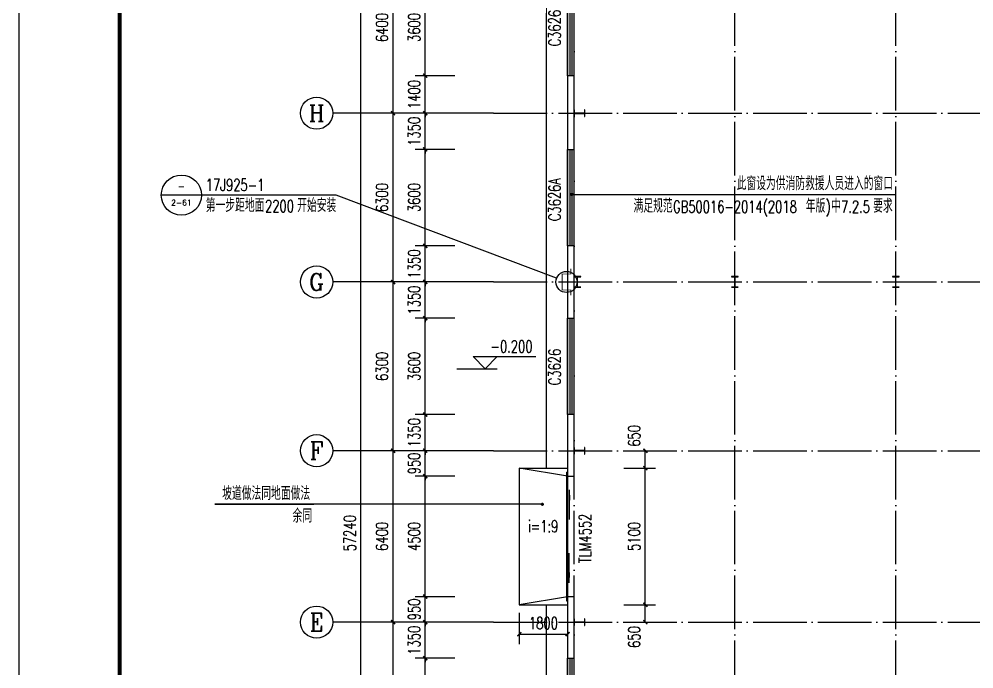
# Model space of a CAD drawing. Extents: x 1900113 to 2270874, y 17288394 to 17931430.
# Drawn here: x 2113224 to 2148841, y 17782929 to 17807191 of the extents above; entities that cross this region are included whole.
import ezdxf
from ezdxf.enums import TextEntityAlignment as Align

# ---------------------------------------------------------------- set-up
doc = ezdxf.new("R2010")
doc.units = 0
doc.header["$LTSCALE"] = 1000
doc.header["$MEASUREMENT"] = 0
doc.linetypes.add('DOTE', pattern=[2.42, 2, -0.2, 0.02, -0.2])
doc.layers.get('Defpoints').update_dxf_attribs({"color": 250})
for name, color, linetype in [('AXIS_TEXT', 7, 'Continuous'), ('AXIS_内部', 151, 'Continuous'), ('AXIS_外部', 171, 'Continuous'), ('COLUMN', 2, 'Continuous'), ('DIM_IDEN', 171, 'Continuous'), ('DIM_LEAD', 145, 'Continuous'), ('DIM_SYMB', 165, 'Continuous'), ('DOTE', 1, 'DOTE'), ('GROUND', 150, 'Continuous'), ('PUB_TEXT', 7, 'Continuous'), ('TK', 4, 'Continuous'), ('WALL-PARAPET', 6, 'Continuous'), ('WINDOW', 140, 'Continuous'), ('WINDOW_TEXT', 7, 'Continuous'), ('标高', 83, 'Continuous')]:
    doc.layers.add(name, color=color, linetype=linetype)
doc.styles.add('_TCH_AXIS', font='COMPLEX', dxfattribs={"bigfont": 'GBCBIG'})
doc.styles.add('_TCH_DIM', font='SIMPLEX', dxfattribs={"bigfont": 'GBCBIG'})
doc.styles.add('_TCH_DIM_T3', font='SIMPLEX', dxfattribs={"width": 0.705882, "bigfont": 'GBCBIG'})
doc.styles.add('_TCH_LABEL', font='COMPLEX', dxfattribs={"bigfont": 'GBCBIG'})
doc.styles.add('_TCH_WINDOW', font='SIMPLEX', dxfattribs={"height": 3.5, "bigfont": 'GBCBIG'})
doc.styles.add('COMPLEX', font='COMPLEX')
doc.dimstyles.new('_TCH_ARCH&&150', dxfattribs={"dimtxt": 446.25, "dimasz": 150, "dimexe": 375, "dimexo": 450, "dimgap": 189.375, "dimtad": 1, "dimdec": 0, "dimzin": 0, "dimdsep": 46, "dimtxsty": '_TCH_DIM_T3', "dimblk": 'ARCHTICK', "dimcen": 0.09, "dimclrt": 7, "dimazin": 2, "dimtfac": 1, "dimtdec": 0, "dimtix": 1, "dimtmove": 2, "dimatfit": 3, "dimfxl": 0, "dimtolj": 1, "dimtzin": 0, "dimarcsym": 0})

# ---------------------------------------------------------------- blocks, each defined once
blk = doc.blocks.new('A$C3ACC4A1C')
at = {"layer": 'COLUMN'}
h = blk.add_hatch(color=256, dxfattribs=at)
h.paths.add_polyline_path([(125, 400), (0, 400), (0, 388), (120, 388), (120, 200), (125, 200)])
h.paths.add_polyline_path([(250, 400), (125, 400), (125, 200), (130, 200), (130, 388), (250, 388)])
h.paths.add_polyline_path([(250, 12), (130, 12), (130, 200), (125, 200), (125, 0), (250, 0)])
h.paths.add_polyline_path([(125, 200), (120, 200), (120, 12), (0, 12), (0, 0), (125, 0)])
blk.add_lwpolyline([(0, 0), (0, 12), (120, 12), (120, 388), (0, 388), (0, 400), (250, 400), (250, 388), (130, 388), (130, 12), (250, 12), (250, 0)], close=True, dxfattribs=at)
blk = doc.blocks.new('GeYuanFrame_52371686', base_point=(20.09, 4.53))
at = {"layer": 'TK'}
blk.add_lwpolyline([(20.09, 4.53), (20.09, 598.53), (1071.09, 598.53), (1071.09, 4.53)], close=True, dxfattribs=at)
at = {"layer": 'TK', "const_width": 1}
blk.add_lwpolyline([(45.09, 588.53), (1061.09, 588.53), (1061.09, 14.53), (45.09, 14.53)], close=True, dxfattribs=at)
blk = doc.blocks.new('_ArchTick')
at = {"color": 0, "linetype": 'ByBlock', "const_width": 0.4}
blk.add_lwpolyline([(-0.5, -0.5), (0.5, 0.5)], dxfattribs=at)
blk = doc.blocks.new('*D343')
at = {"layer": 'AXIS_内部', "color": 0, "lineweight": -2}
for p, q in [((2135784, 17791075), (2136959, 17791075)), ((2136584, 17790425), (2136584, 17791075)), ((2135784, 17790425), (2136959, 17790425))]:
    blk.add_line(p, q, dxfattribs=at)
at = {"layer": 'Defpoints', "color": 0}
for p in [(2135334, 17791075), (2136584, 17791075), (2135334, 17790425)]:
    blk.add_point(p, dxfattribs=at)
at = {"layer": 'AXIS_内部', "color": 0, "lineweight": -2, "xscale": 150, "yscale": 150, "zscale": 150}
for p, rotation in [((2136584, 17791075), 90), ((2136584, 17790425), 270)]:
    blk.add_blockref('_ArchTick', p, dxfattribs=dict(at, rotation=rotation))
at = {"layer": 'AXIS_内部', "color": 7, "insert": (2136171, 17791630), "char_height": 446.2, "attachment_point": 5, "rotation": 90, "style": '_TCH_DIM_T3'}
blk.add_mtext('\\A1;650', dxfattribs=at)
blk = doc.blocks.new('*D344')
at = {"layer": 'AXIS_内部', "color": 0, "lineweight": -2}
for p, q in [((2135784, 17790425), (2136959, 17790425)), ((2136584, 17785325), (2136584, 17790425)), ((2135784, 17785325), (2136959, 17785325))]:
    blk.add_line(p, q, dxfattribs=at)
at = {"layer": 'Defpoints', "color": 0}
for p in [(2135334, 17790425), (2136584, 17790425), (2135334, 17785325)]:
    blk.add_point(p, dxfattribs=at)
at = {"layer": 'AXIS_内部', "color": 0, "lineweight": -2, "xscale": 150, "yscale": 150, "zscale": 150}
for p, rotation in [((2136584, 17790425), 90), ((2136584, 17785325), 270)]:
    blk.add_blockref('_ArchTick', p, dxfattribs=dict(at, rotation=rotation))
at = {"layer": 'AXIS_内部', "color": 7, "insert": (2136171, 17787875), "char_height": 446.2, "attachment_point": 5, "rotation": 90, "style": '_TCH_DIM_T3'}
blk.add_mtext('\\A1;5100', dxfattribs=at)
blk = doc.blocks.new('*D345')
at = {"layer": 'AXIS_内部', "color": 0, "lineweight": -2}
for p, q in [((2135784, 17785325), (2136959, 17785325)), ((2136584, 17784675), (2136584, 17785325)), ((2135784, 17784675), (2136959, 17784675))]:
    blk.add_line(p, q, dxfattribs=at)
at = {"layer": 'Defpoints', "color": 0}
for p in [(2135334, 17785325), (2136584, 17785325), (2135334, 17784675)]:
    blk.add_point(p, dxfattribs=at)
at = {"layer": 'AXIS_内部', "color": 0, "lineweight": -2, "xscale": 150, "yscale": 150, "zscale": 150}
for p, rotation in [((2136584, 17785325), 90), ((2136584, 17784675), 270)]:
    blk.add_blockref('_ArchTick', p, dxfattribs=dict(at, rotation=rotation))
at = {"layer": 'AXIS_内部', "color": 7, "insert": (2136171, 17784120), "char_height": 446.2, "attachment_point": 5, "rotation": 90, "style": '_TCH_DIM_T3'}
blk.add_mtext('\\A1;650', dxfattribs=at)
blk = doc.blocks.new('*D346')
at = {"layer": 'AXIS_内部', "color": 0, "lineweight": -2}
for p, q in [((2131884, 17785025), (2131884, 17783850)), ((2133684, 17785025), (2133684, 17783850)), ((2131884, 17784225), (2133684, 17784225))]:
    blk.add_line(p, q, dxfattribs=at)
at = {"layer": 'Defpoints', "color": 0}
for p in [(2131884, 17785475), (2133684, 17785475), (2133684, 17784225)]:
    blk.add_point(p, dxfattribs=at)
at = {"layer": 'AXIS_内部', "color": 0, "lineweight": -2, "xscale": 150, "yscale": 150, "zscale": 150, "rotation": 180}
blk.add_blockref('_ArchTick', (2131884, 17784225), dxfattribs=at)
at = {"layer": 'AXIS_内部', "color": 0, "lineweight": -2, "xscale": 150, "yscale": 150, "zscale": 150}
blk.add_blockref('_ArchTick', (2133684, 17784225), dxfattribs=at)
at = {"layer": 'AXIS_内部', "color": 7, "insert": (2132784, 17784638), "char_height": 446.2, "attachment_point": 5, "style": '_TCH_DIM_T3'}
blk.add_mtext('\\A1;1800', dxfattribs=at)
blk = doc.blocks.new('*D359')
at = {"layer": 'AXIS_内部', "color": 0, "lineweight": -2}
for p, q in [((2129474, 17783325), (2127999, 17783325)), ((2128374, 17779725), (2128374, 17783325)), ((2129474, 17779725), (2127999, 17779725))]:
    blk.add_line(p, q, dxfattribs=at)
at = {"layer": 'Defpoints', "color": 0}
for p in [(2128374, 17783325), (2129924, 17783325), (2129924, 17779725)]:
    blk.add_point(p, dxfattribs=at)
at = {"layer": 'AXIS_内部', "color": 0, "lineweight": -2, "xscale": 150, "yscale": 150, "zscale": 150}
for p, rotation in [((2128374, 17783325), 90), ((2128374, 17779725), 270)]:
    blk.add_blockref('_ArchTick', p, dxfattribs=dict(at, rotation=rotation))
at = {"layer": 'AXIS_内部', "color": 7, "insert": (2127961, 17781525), "char_height": 446.2, "attachment_point": 5, "rotation": 90, "style": '_TCH_DIM_T3'}
blk.add_mtext('\\A1;3600', dxfattribs=at)
blk = doc.blocks.new('*D360')
at = {"layer": 'AXIS_内部', "color": 0, "lineweight": -2}
for p, q in [((2129474, 17784675), (2127999, 17784675)), ((2128374, 17784675), (2128374, 17784825)), ((2128374, 17783325), (2128374, 17784675)), ((2129474, 17783325), (2127999, 17783325)), ((2128374, 17783325), (2128374, 17783175))]:
    blk.add_line(p, q, dxfattribs=at)
at = {"layer": 'Defpoints', "color": 0}
for p in [(2128374, 17784675), (2129924, 17784675), (2129924, 17783325)]:
    blk.add_point(p, dxfattribs=at)
at = {"layer": 'AXIS_内部', "color": 0, "lineweight": -2, "xscale": 150, "yscale": 150, "zscale": 150}
for p, rotation in [((2128374, 17784675), 270), ((2128374, 17783325), 90)]:
    blk.add_blockref('_ArchTick', p, dxfattribs=dict(at, rotation=rotation))
at = {"layer": 'AXIS_内部', "color": 7, "insert": (2127961, 17784000), "char_height": 446.2, "attachment_point": 5, "rotation": 90, "style": '_TCH_DIM_T3'}
blk.add_mtext('\\A1;1350', dxfattribs=at)
blk = doc.blocks.new('*D361')
at = {"layer": 'AXIS_内部', "color": 0, "lineweight": -2}
for p, q in [((2128374, 17785625), (2128374, 17785775)), ((2129474, 17785625), (2127999, 17785625)), ((2128374, 17784675), (2128374, 17785625)), ((2129474, 17784675), (2127999, 17784675)), ((2128374, 17784675), (2128374, 17784525))]:
    blk.add_line(p, q, dxfattribs=at)
at = {"layer": 'Defpoints', "color": 0}
for p in [(2128374, 17785625), (2129924, 17785625), (2129924, 17784675)]:
    blk.add_point(p, dxfattribs=at)
at = {"layer": 'AXIS_内部', "color": 0, "lineweight": -2, "xscale": 150, "yscale": 150, "zscale": 150}
for p, rotation in [((2128374, 17785625), 270), ((2128374, 17784675), 90)]:
    blk.add_blockref('_ArchTick', p, dxfattribs=dict(at, rotation=rotation))
at = {"layer": 'AXIS_内部', "color": 7, "insert": (2127961, 17785150), "char_height": 446.2, "attachment_point": 5, "rotation": 90, "style": '_TCH_DIM_T3'}
blk.add_mtext('\\A1;950', dxfattribs=at)
blk = doc.blocks.new('*D362')
at = {"layer": 'AXIS_内部', "color": 0, "lineweight": -2}
for p, q in [((2129474, 17790125), (2127999, 17790125)), ((2128374, 17785625), (2128374, 17790125)), ((2129474, 17785625), (2127999, 17785625))]:
    blk.add_line(p, q, dxfattribs=at)
at = {"layer": 'Defpoints', "color": 0}
for p in [(2128374, 17790125), (2129924, 17790125), (2129924, 17785625)]:
    blk.add_point(p, dxfattribs=at)
at = {"layer": 'AXIS_内部', "color": 0, "lineweight": -2, "xscale": 150, "yscale": 150, "zscale": 150}
for p, rotation in [((2128374, 17790125), 90), ((2128374, 17785625), 270)]:
    blk.add_blockref('_ArchTick', p, dxfattribs=dict(at, rotation=rotation))
at = {"layer": 'AXIS_内部', "color": 7, "insert": (2127961, 17787875), "char_height": 446.2, "attachment_point": 5, "rotation": 90, "style": '_TCH_DIM_T3'}
blk.add_mtext('\\A1;4500', dxfattribs=at)
blk = doc.blocks.new('*D363')
at = {"layer": 'AXIS_内部', "color": 0, "lineweight": -2}
for p, q in [((2128374, 17791075), (2128374, 17791225)), ((2129474, 17791075), (2127999, 17791075)), ((2128374, 17790125), (2128374, 17791075)), ((2129474, 17790125), (2127999, 17790125)), ((2128374, 17790125), (2128374, 17789975))]:
    blk.add_line(p, q, dxfattribs=at)
at = {"layer": 'Defpoints', "color": 0}
for p in [(2128374, 17791075), (2129924, 17791075), (2129924, 17790125)]:
    blk.add_point(p, dxfattribs=at)
at = {"layer": 'AXIS_内部', "color": 0, "lineweight": -2, "xscale": 150, "yscale": 150, "zscale": 150}
for p, rotation in [((2128374, 17791075), 270), ((2128374, 17790125), 90)]:
    blk.add_blockref('_ArchTick', p, dxfattribs=dict(at, rotation=rotation))
at = {"layer": 'AXIS_内部', "color": 7, "insert": (2127961, 17790600), "char_height": 446.2, "attachment_point": 5, "rotation": 90, "style": '_TCH_DIM_T3'}
blk.add_mtext('\\A1;950', dxfattribs=at)
blk = doc.blocks.new('*D364')
at = {"layer": 'AXIS_内部', "color": 0, "lineweight": -2}
for p, q in [((2128374, 17792425), (2128374, 17792575)), ((2129474, 17792425), (2127999, 17792425)), ((2128374, 17791075), (2128374, 17792425)), ((2129474, 17791075), (2127999, 17791075)), ((2128374, 17791075), (2128374, 17790925))]:
    blk.add_line(p, q, dxfattribs=at)
at = {"layer": 'Defpoints', "color": 0}
for p in [(2128374, 17792425), (2129924, 17792425), (2129924, 17791075)]:
    blk.add_point(p, dxfattribs=at)
at = {"layer": 'AXIS_内部', "color": 0, "lineweight": -2, "xscale": 150, "yscale": 150, "zscale": 150}
for p, rotation in [((2128374, 17792425), 270), ((2128374, 17791075), 90)]:
    blk.add_blockref('_ArchTick', p, dxfattribs=dict(at, rotation=rotation))
at = {"layer": 'AXIS_内部', "color": 7, "insert": (2127961, 17791750), "char_height": 446.2, "attachment_point": 5, "rotation": 90, "style": '_TCH_DIM_T3'}
blk.add_mtext('\\A1;1350', dxfattribs=at)
blk = doc.blocks.new('*D365')
at = {"layer": 'AXIS_内部', "color": 0, "lineweight": -2}
for p, q in [((2129474, 17796025), (2127999, 17796025)), ((2128374, 17792425), (2128374, 17796025)), ((2129474, 17792425), (2127999, 17792425))]:
    blk.add_line(p, q, dxfattribs=at)
at = {"layer": 'Defpoints', "color": 0}
for p in [(2128374, 17796025), (2129924, 17796025), (2129924, 17792425)]:
    blk.add_point(p, dxfattribs=at)
at = {"layer": 'AXIS_内部', "color": 0, "lineweight": -2, "xscale": 150, "yscale": 150, "zscale": 150}
for p, rotation in [((2128374, 17796025), 90), ((2128374, 17792425), 270)]:
    blk.add_blockref('_ArchTick', p, dxfattribs=dict(at, rotation=rotation))
at = {"layer": 'AXIS_内部', "color": 7, "insert": (2127961, 17794225), "char_height": 446.2, "attachment_point": 5, "rotation": 90, "style": '_TCH_DIM_T3'}
blk.add_mtext('\\A1;3600', dxfattribs=at)
blk = doc.blocks.new('*D366')
at = {"layer": 'AXIS_内部', "color": 0, "lineweight": -2}
for p, q in [((2128374, 17797375), (2128374, 17797525)), ((2129474, 17797375), (2127999, 17797375)), ((2128374, 17796025), (2128374, 17797375)), ((2129474, 17796025), (2127999, 17796025)), ((2128374, 17796025), (2128374, 17795875))]:
    blk.add_line(p, q, dxfattribs=at)
at = {"layer": 'Defpoints', "color": 0}
for p in [(2128374, 17797375), (2129924, 17797375), (2129924, 17796025)]:
    blk.add_point(p, dxfattribs=at)
at = {"layer": 'AXIS_内部', "color": 0, "lineweight": -2, "xscale": 150, "yscale": 150, "zscale": 150}
for p, rotation in [((2128374, 17797375), 270), ((2128374, 17796025), 90)]:
    blk.add_blockref('_ArchTick', p, dxfattribs=dict(at, rotation=rotation))
at = {"layer": 'AXIS_内部', "color": 7, "insert": (2127961, 17796700), "char_height": 446.2, "attachment_point": 5, "rotation": 90, "style": '_TCH_DIM_T3'}
blk.add_mtext('\\A1;1350', dxfattribs=at)
blk = doc.blocks.new('*D367')
at = {"layer": 'AXIS_内部', "color": 0, "lineweight": -2}
for p, q in [((2129474, 17798725), (2127999, 17798725)), ((2128374, 17798725), (2128374, 17798875)), ((2128374, 17797375), (2128374, 17798725)), ((2129474, 17797375), (2127999, 17797375)), ((2128374, 17797375), (2128374, 17797225))]:
    blk.add_line(p, q, dxfattribs=at)
at = {"layer": 'Defpoints', "color": 0}
for p in [(2128374, 17798725), (2129924, 17798725), (2129924, 17797375)]:
    blk.add_point(p, dxfattribs=at)
at = {"layer": 'AXIS_内部', "color": 0, "lineweight": -2, "xscale": 150, "yscale": 150, "zscale": 150}
for p, rotation in [((2128374, 17798725), 270), ((2128374, 17797375), 90)]:
    blk.add_blockref('_ArchTick', p, dxfattribs=dict(at, rotation=rotation))
at = {"layer": 'AXIS_内部', "color": 7, "insert": (2127961, 17798050), "char_height": 446.2, "attachment_point": 5, "rotation": 90, "style": '_TCH_DIM_T3'}
blk.add_mtext('\\A1;1350', dxfattribs=at)
blk = doc.blocks.new('*D368')
at = {"layer": 'AXIS_内部', "color": 0, "lineweight": -2}
for p, q in [((2129474, 17802325), (2127999, 17802325)), ((2128374, 17798725), (2128374, 17802325)), ((2129474, 17798725), (2127999, 17798725))]:
    blk.add_line(p, q, dxfattribs=at)
at = {"layer": 'Defpoints', "color": 0}
for p in [(2128374, 17802325), (2129924, 17802325), (2129924, 17798725)]:
    blk.add_point(p, dxfattribs=at)
at = {"layer": 'AXIS_内部', "color": 0, "lineweight": -2, "xscale": 150, "yscale": 150, "zscale": 150}
for p, rotation in [((2128374, 17802325), 90), ((2128374, 17798725), 270)]:
    blk.add_blockref('_ArchTick', p, dxfattribs=dict(at, rotation=rotation))
at = {"layer": 'AXIS_内部', "color": 7, "insert": (2127961, 17800525), "char_height": 446.2, "attachment_point": 5, "rotation": 90, "style": '_TCH_DIM_T3'}
blk.add_mtext('\\A1;3600', dxfattribs=at)
blk = doc.blocks.new('*D369')
at = {"layer": 'AXIS_内部', "color": 0, "lineweight": -2}
for p, q in [((2129474, 17803675), (2127999, 17803675)), ((2128374, 17803675), (2128374, 17803825)), ((2128374, 17802325), (2128374, 17803675)), ((2129474, 17802325), (2127999, 17802325)), ((2128374, 17802325), (2128374, 17802175))]:
    blk.add_line(p, q, dxfattribs=at)
at = {"layer": 'Defpoints', "color": 0}
for p in [(2128374, 17803675), (2129924, 17803675), (2129924, 17802325)]:
    blk.add_point(p, dxfattribs=at)
at = {"layer": 'AXIS_内部', "color": 0, "lineweight": -2, "xscale": 150, "yscale": 150, "zscale": 150}
for p, rotation in [((2128374, 17803675), 270), ((2128374, 17802325), 90)]:
    blk.add_blockref('_ArchTick', p, dxfattribs=dict(at, rotation=rotation))
at = {"layer": 'AXIS_内部', "color": 7, "insert": (2127961, 17803000), "char_height": 446.2, "attachment_point": 5, "rotation": 90, "style": '_TCH_DIM_T3'}
blk.add_mtext('\\A1;1350', dxfattribs=at)
blk = doc.blocks.new('*D370')
at = {"layer": 'AXIS_内部', "color": 0, "lineweight": -2}
for p, q in [((2129474, 17805075), (2127999, 17805075)), ((2128374, 17805075), (2128374, 17805225)), ((2128374, 17803675), (2128374, 17805075)), ((2129474, 17803675), (2127999, 17803675)), ((2128374, 17803675), (2128374, 17803525))]:
    blk.add_line(p, q, dxfattribs=at)
at = {"layer": 'Defpoints', "color": 0}
for p in [(2128374, 17805075), (2129924, 17805075), (2129924, 17803675)]:
    blk.add_point(p, dxfattribs=at)
at = {"layer": 'AXIS_内部', "color": 0, "lineweight": -2, "xscale": 150, "yscale": 150, "zscale": 150}
for p, rotation in [((2128374, 17805075), 270), ((2128374, 17803675), 90)]:
    blk.add_blockref('_ArchTick', p, dxfattribs=dict(at, rotation=rotation))
at = {"layer": 'AXIS_内部', "color": 7, "insert": (2127961, 17804375), "char_height": 446.2, "attachment_point": 5, "rotation": 90, "style": '_TCH_DIM_T3'}
blk.add_mtext('\\A1;1400', dxfattribs=at)
blk = doc.blocks.new('*D371')
at = {"layer": 'AXIS_内部', "color": 0, "lineweight": -2}
for p, q in [((2129474, 17808675), (2127999, 17808675)), ((2128374, 17805075), (2128374, 17808675)), ((2129474, 17805075), (2127999, 17805075))]:
    blk.add_line(p, q, dxfattribs=at)
at = {"layer": 'Defpoints', "color": 0}
for p in [(2128374, 17808675), (2129924, 17808675), (2129924, 17805075)]:
    blk.add_point(p, dxfattribs=at)
at = {"layer": 'AXIS_内部', "color": 0, "lineweight": -2, "xscale": 150, "yscale": 150, "zscale": 150}
for p, rotation in [((2128374, 17808675), 90), ((2128374, 17805075), 270)]:
    blk.add_blockref('_ArchTick', p, dxfattribs=dict(at, rotation=rotation))
at = {"layer": 'AXIS_内部', "color": 7, "insert": (2127961, 17806875), "char_height": 446.2, "attachment_point": 5, "rotation": 90, "style": '_TCH_DIM_T3'}
blk.add_mtext('\\A1;3600', dxfattribs=at)
blk = doc.blocks.new('*D577')
at = {"layer": 'AXIS_外部', "color": 0, "lineweight": -2}
for p, q in [((2130474, 17784675), (2126799, 17784675)), ((2127174, 17778375), (2127174, 17784675)), ((2130474, 17778375), (2126799, 17778375))]:
    blk.add_line(p, q, dxfattribs=at)
at = {"layer": 'Defpoints', "color": 0}
for p in [(2127174, 17784675), (2130924, 17784675), (2130924, 17778375)]:
    blk.add_point(p, dxfattribs=at)
at = {"layer": 'AXIS_外部', "color": 0, "lineweight": -2, "xscale": 150, "yscale": 150, "zscale": 150}
for p, rotation in [((2127174, 17784675), 90), ((2127174, 17778375), 270)]:
    blk.add_blockref('_ArchTick', p, dxfattribs=dict(at, rotation=rotation))
at = {"layer": 'AXIS_外部', "color": 7, "insert": (2126761, 17781525), "char_height": 446.2, "attachment_point": 5, "rotation": 90, "style": '_TCH_DIM_T3'}
blk.add_mtext('\\A1;6300', dxfattribs=at)
blk = doc.blocks.new('*D578')
at = {"layer": 'AXIS_外部', "color": 0, "lineweight": -2}
for p, q in [((2130474, 17791075), (2126799, 17791075)), ((2127174, 17784675), (2127174, 17791075)), ((2130474, 17784675), (2126799, 17784675))]:
    blk.add_line(p, q, dxfattribs=at)
at = {"layer": 'Defpoints', "color": 0}
for p in [(2127174, 17791075), (2130924, 17791075), (2130924, 17784675)]:
    blk.add_point(p, dxfattribs=at)
at = {"layer": 'AXIS_外部', "color": 0, "lineweight": -2, "xscale": 150, "yscale": 150, "zscale": 150}
for p, rotation in [((2127174, 17791075), 90), ((2127174, 17784675), 270)]:
    blk.add_blockref('_ArchTick', p, dxfattribs=dict(at, rotation=rotation))
at = {"layer": 'AXIS_外部', "color": 7, "insert": (2126761, 17787875), "char_height": 446.2, "attachment_point": 5, "rotation": 90, "style": '_TCH_DIM_T3'}
blk.add_mtext('\\A1;6400', dxfattribs=at)
blk = doc.blocks.new('*D579')
at = {"layer": 'AXIS_外部', "color": 0, "lineweight": -2}
for p, q in [((2130474, 17797375), (2126799, 17797375)), ((2127174, 17791075), (2127174, 17797375)), ((2130474, 17791075), (2126799, 17791075))]:
    blk.add_line(p, q, dxfattribs=at)
at = {"layer": 'Defpoints', "color": 0}
for p in [(2127174, 17797375), (2130924, 17797375), (2130924, 17791075)]:
    blk.add_point(p, dxfattribs=at)
at = {"layer": 'AXIS_外部', "color": 0, "lineweight": -2, "xscale": 150, "yscale": 150, "zscale": 150}
for p, rotation in [((2127174, 17797375), 90), ((2127174, 17791075), 270)]:
    blk.add_blockref('_ArchTick', p, dxfattribs=dict(at, rotation=rotation))
at = {"layer": 'AXIS_外部', "color": 7, "insert": (2126761, 17794225), "char_height": 446.2, "attachment_point": 5, "rotation": 90, "style": '_TCH_DIM_T3'}
blk.add_mtext('\\A1;6300', dxfattribs=at)
blk = doc.blocks.new('*D580')
at = {"layer": 'AXIS_外部', "color": 0, "lineweight": -2}
for p, q in [((2130474, 17803675), (2126799, 17803675)), ((2127174, 17797375), (2127174, 17803675)), ((2130474, 17797375), (2126799, 17797375))]:
    blk.add_line(p, q, dxfattribs=at)
at = {"layer": 'Defpoints', "color": 0}
for p in [(2127174, 17803675), (2130924, 17803675), (2130924, 17797375)]:
    blk.add_point(p, dxfattribs=at)
at = {"layer": 'AXIS_外部', "color": 0, "lineweight": -2, "xscale": 150, "yscale": 150, "zscale": 150}
for p, rotation in [((2127174, 17803675), 90), ((2127174, 17797375), 270)]:
    blk.add_blockref('_ArchTick', p, dxfattribs=dict(at, rotation=rotation))
at = {"layer": 'AXIS_外部', "color": 7, "insert": (2126761, 17800525), "char_height": 446.2, "attachment_point": 5, "rotation": 90, "style": '_TCH_DIM_T3'}
blk.add_mtext('\\A1;6300', dxfattribs=at)
blk = doc.blocks.new('*D581')
at = {"layer": 'AXIS_外部', "color": 0, "lineweight": -2}
for p, q in [((2130474, 17810075), (2126799, 17810075)), ((2127174, 17803675), (2127174, 17810075)), ((2130474, 17803675), (2126799, 17803675))]:
    blk.add_line(p, q, dxfattribs=at)
at = {"layer": 'Defpoints', "color": 0}
for p in [(2127174, 17810075), (2130924, 17810075), (2130924, 17803675)]:
    blk.add_point(p, dxfattribs=at)
at = {"layer": 'AXIS_外部', "color": 0, "lineweight": -2, "xscale": 150, "yscale": 150, "zscale": 150}
for p, rotation in [((2127174, 17810075), 90), ((2127174, 17803675), 270)]:
    blk.add_blockref('_ArchTick', p, dxfattribs=dict(at, rotation=rotation))
at = {"layer": 'AXIS_外部', "color": 7, "insert": (2126761, 17806875), "char_height": 446.2, "attachment_point": 5, "rotation": 90, "style": '_TCH_DIM_T3'}
blk.add_mtext('\\A1;6400', dxfattribs=at)
blk = doc.blocks.new('*D584')
at = {"layer": 'AXIS_外部', "color": 0, "lineweight": -2}
for p, q in [((2130474, 17816615), (2125599, 17816615)), ((2125974, 17759375), (2125974, 17816615)), ((2130474, 17759375), (2125599, 17759375))]:
    blk.add_line(p, q, dxfattribs=at)
at = {"layer": 'Defpoints', "color": 0}
for p in [(2125974, 17816615), (2130924, 17816615), (2130924, 17759375)]:
    blk.add_point(p, dxfattribs=at)
at = {"layer": 'AXIS_外部', "color": 0, "lineweight": -2, "xscale": 150, "yscale": 150, "zscale": 150}
for p, rotation in [((2125974, 17816615), 90), ((2125974, 17759375), 270)]:
    blk.add_blockref('_ArchTick', p, dxfattribs=dict(at, rotation=rotation))
at = {"layer": 'AXIS_外部', "color": 7, "insert": (2125561, 17787995), "char_height": 446.2, "attachment_point": 5, "rotation": 90, "style": '_TCH_DIM_T3'}
blk.add_mtext('\\A1;57240', dxfattribs=at)
blk = doc.blocks.new('$WINLIB2D$00000001')
for p, q in [((-0.5, 0.5), (0.5, 0.5)), ((-0.5, 0.5), (-0.5, -0.5)), ((0.5, -0.5), (0.5, 0.5)), ((0.5, 0.1667), (-0.5, 0.1667)), ((0.5, -0.1667), (-0.5, -0.1667)), ((-0.5, -0.5), (0.5, -0.5))]:
    blk.add_line(p, q)
blk = doc.blocks.new('_AXISO')
blk.add_circle((0, 0), 0.5)
at = {"layer": 'AXIS_TEXT', "style": 'COMPLEX', "width": 1.041667}
blk.add_attdef('A', text='', height=0.56, dxfattribs=at).set_placement((-0.25, -0.28), (0.25, -0.28), align=Align.FIT)
blk = doc.blocks.new('$DorLib2D$00000130')
at = {"color": 0, "linetype": 'Continuous'}
for p, q in [((-0.5333, 0.6601), (-0.5333, 0.5127)), ((0, 0.6601), (-0.5333, 0.6601)), ((0, 0.5127), (0, 0.6601)), ((0.5333, 0.6601), (0, 0.6601)), ((0.5333, 0.6601), (0.5333, 0.5127)), ((0, 0.5127), (-0.5333, 0.5127)), ((0.5333, 0.5127), (0, 0.5127)), ((-0.3853, 0.2694), (-0.1396, 0.2694)), ((-0.3853, 0.2694), (-0.2999, 0.2144)), ((-0.2999, 0.2144), (-0.2999, 0.2694)), ((0.3853, 0.2694), (0.1396, 0.2694)), ((0.2999, 0.2144), (0.2999, 0.2694)), ((0.3853, 0.2694), (0.2999, 0.2144))]:
    blk.add_line(p, q, dxfattribs=at)

msp = doc.modelspace()

# ---------------------------------------------------------------- linework, layer by layer
at = {"const_width": 30}
msp.add_lwpolyline([(2133803.5, 17796875.4), (2133803.5, 17797075.4), (2133483.5, 17797075.4), (2133483.5, 17797675.4), (2133803.5, 17797675.4), (2133803.5, 17797875.4)], dxfattribs=at)
at = {"layer": 'AXIS_外部'}
for p, q in [((2130923.5, 17803675.4), (2124923.5, 17803675.4)), ((2130923.5, 17797375.4), (2124923.5, 17797375.4)), ((2130923.5, 17791075.4), (2124923.5, 17791075.4)), ((2130923.5, 17784675.4), (2124923.5, 17784675.4))]:
    msp.add_line(p, q, dxfattribs=at)
at = {"layer": 'DIM_IDEN'}
for p, q in [((2120028.8, 17800617.2), (2118528.8, 17800617.2)), ((2125053.7, 17800617.2), (2120028.8, 17800617.2)), ((2133276.1, 17797514.4), (2125053.7, 17800617.2))]:
    msp.add_line(p, q, dxfattribs=at)
for centre, radius in [((2119278.8, 17800617.2), 750), ((2133644.5, 17797375.4), 393.8)]:
    msp.add_circle(centre, radius, dxfattribs=at)
at = {"layer": 'DIM_LEAD'}
for p, q in [((2133843.5, 17800645.4), (2137117, 17800645.4)), ((2137117, 17800645.4), (2145923.5, 17800645.4)), ((2132741.9, 17789075.4), (2120525.2, 17789075.4)), ((2120525.2, 17789075.4), (2124224.4, 17789075.4))]:
    msp.add_line(p, q, dxfattribs=at)
at = {"layer": 'DIM_LEAD', "const_width": 60}
for points in [[(2133813.5, 17800645.4, 1), (2133873.5, 17800645.4, 1)], [(2132771.9, 17789075.4, 1), (2132711.9, 17789075.4, 1)]]:
    msp.add_lwpolyline(points, format="xyb", close=True, dxfattribs=at)
at = {"layer": 'DIM_SYMB'}
msp.add_lwpolyline([(2133522.4, 17787873, 0, 0, 0), (2132509.6, 17787873, 120, 0, 0), (2132059.6, 17787873, 0, 0, 0)], format="xyseb", dxfattribs=at)
at = {"layer": 'DOTE'}
for p, q in [((2133923.5, 17755375.4), (2133923.5, 17819375.4)), ((2139923.5, 17755375.4), (2139923.5, 17819375.4)), ((2145923.5, 17755375.4), (2145923.5, 17819375.4)), ((2130923.5, 17803675.4), (2244923.5, 17803675.4)), ((2130923.5, 17797375.4), (2244923.5, 17797375.4)), ((2130923.5, 17791075.4), (2244923.5, 17791075.4)), ((2130923.5, 17784675.4), (2244923.5, 17784675.4))]:
    msp.add_line(p, q, dxfattribs=at)
at = {"layer": 'GROUND'}
for p, q in [((2132883.5, 17813375.4), (2132883.5, 17790425.4)), ((2133683.5, 17813375.4), (2133683.5, 17790425.4)), ((2131883.5, 17790425.4), (2131883.5, 17785325.4)), ((2131883.5, 17790425.4), (2133683.5, 17790425.4)), ((2133683.5, 17790125.4), (2131883.5, 17790425.4)), ((2133683.5, 17790425.4), (2133683.5, 17785325.4)), ((2133683.5, 17785625.4), (2131883.5, 17785325.4)), ((2131883.5, 17785325.4), (2133683.5, 17785325.4)), ((2132883.5, 17785325.4), (2132883.5, 17762175.4)), ((2133683.5, 17785325.4), (2133683.5, 17762175.4))]:
    msp.add_line(p, q, dxfattribs=at)
at = {"layer": 'WALL-PARAPET'}
for p, q in [((2133923.5, 17805075.4), (2133683.5, 17805075.4)), ((2133683.5, 17805075.4), (2133683.5, 17802325.4)), ((2133923.5, 17802325.4), (2133923.5, 17805075.4)), ((2133683.5, 17802325.4), (2133923.5, 17802325.4)), ((2133923.5, 17798725.4), (2133683.5, 17798725.4)), ((2133683.5, 17798725.4), (2133683.5, 17796025.4)), ((2133923.5, 17796025.4), (2133923.5, 17798725.4)), ((2133683.5, 17796025.4), (2133923.5, 17796025.4)), ((2133923.5, 17792425.4), (2133683.5, 17792425.4)), ((2133683.5, 17792425.4), (2133683.5, 17790125.4)), ((2133923.5, 17790125.4), (2133923.5, 17792425.4)), ((2133683.5, 17790125.4), (2133923.5, 17790125.4)), ((2133923.5, 17785625.4), (2133683.5, 17785625.4)), ((2133683.5, 17785625.4), (2133683.5, 17783325.4)), ((2133923.5, 17783325.4), (2133923.5, 17785625.4)), ((2133683.5, 17783325.4), (2133923.5, 17783325.4))]:
    msp.add_line(p, q, dxfattribs=at)
at = {"layer": '标高'}
for p, q in [((2130608, 17794137.9), (2130158, 17794587.9)), ((2130158, 17794587.9), (2132505.5, 17794587.9)), ((2130608, 17794137.9), (2131058, 17794587.9)), ((2129558, 17794137.9), (2131058, 17794137.9))]:
    msp.add_line(p, q, dxfattribs=at)

# ---------------------------------------------------------------- block references
at = {"xscale": 150, "yscale": 150, "zscale": 150}
msp.add_blockref('GeYuanFrame_52371686', (2113223.5, 17742352.4), dxfattribs=at)
at = {"layer": 'AXIS_外部'}
ref = msp.add_blockref('_AXISO', (2124323.5, 17803675.4), dxfattribs=dict(at, xscale=1200, yscale=1200, zscale=1200))
ref.add_attrib('A', 'H', dxfattribs={"layer": 'AXIS_TEXT', "height": 608.3, "style": '_TCH_AXIS'}).set_placement((2124033.9, 17803371.3), (2124613.2, 17803371.3), align=Align.FIT)
ref = msp.add_blockref('_AXISO', (2124323.5, 17797375.4), dxfattribs=dict(at, xscale=1200, yscale=1200, zscale=1200))
ref.add_attrib('A', 'G', dxfattribs={"layer": 'AXIS_TEXT', "height": 637.8, "style": '_TCH_AXIS'}).set_placement((2124050.2, 17797056.5), (2124596.8, 17797056.5), align=Align.FIT)
ref = msp.add_blockref('_AXISO', (2124323.5, 17791075.4), dxfattribs=dict(at, xscale=1200, yscale=1200, zscale=1200))
ref.add_attrib('A', 'F', dxfattribs={"layer": 'AXIS_TEXT', "height": 668.2, "style": '_TCH_AXIS'}).set_placement((2124069, 17790741.3), (2124578.1, 17790741.3), align=Align.FIT)
ref = msp.add_blockref('_AXISO', (2124323.5, 17784675.4), dxfattribs=dict(at, xscale=1200, yscale=1200, zscale=1200))
ref.add_attrib('A', 'E', dxfattribs={"layer": 'AXIS_TEXT', "height": 668.2, "style": '_TCH_AXIS'}).set_placement((2124069, 17784341.3), (2124578.1, 17784341.3), align=Align.FIT)
at = {"layer": 'COLUMN', "xscale": -1, "rotation": 270}
for p in [(2133923.5, 17803550.4), (2133923.5, 17790950.4), (2133923.5, 17784550.4)]:
    msp.add_blockref('A$C3ACC4A1C', p, dxfattribs=at)
at = {"layer": 'COLUMN', "xscale": -1}
for p in [(2134173.5, 17797175.4), (2140048.5, 17797175.4), (2146048.5, 17797175.4)]:
    msp.add_blockref('A$C3ACC4A1C', p, dxfattribs=at)
at = {"layer": 'WINDOW'}
ref = msp.add_blockref('$WINLIB2D$00000001', (2133803.5, 17806875.4), dxfattribs=dict(at, xscale=3600.000000003725, yscale=-240, zscale=3600.000000003725, rotation=90))
ref.add_attrib('A', 'C3626', (2133424.1, 17806170.4), dxfattribs={"layer": 'WINDOW_TEXT', "height": 446.25, "rotation": 90, "style": '_TCH_WINDOW', "width": 0.705882})
ref = msp.add_blockref('$WINLIB2D$00000001', (2133803.5, 17800525.4), dxfattribs=dict(at, xscale=3600.000000003725, yscale=-240, zscale=3600.000000003725, rotation=90))
ref.add_attrib('A', 'C3626A', (2133424.1, 17799647.9), dxfattribs={"layer": 'WINDOW_TEXT', "height": 446.25, "rotation": 90, "style": '_TCH_WINDOW', "width": 0.705882})
ref = msp.add_blockref('$WINLIB2D$00000001', (2133803.5, 17794225.4), dxfattribs=dict(at, xscale=3600.000000003725, yscale=-240, zscale=3600.000000003725, rotation=90))
ref.add_attrib('A', 'C3626', (2133424.1, 17793520.4), dxfattribs={"layer": 'WINDOW_TEXT', "height": 446.25, "rotation": 90, "style": '_TCH_WINDOW', "width": 0.705882})
ref = msp.add_blockref('$DorLib2D$00000130', (2133803.5, 17787875.4), dxfattribs=dict(at, xscale=4500, yscale=240, zscale=4500, rotation=90))
ref.add_attrib('A', 'TLM4552', (2134559.1, 17786877.9), dxfattribs={"layer": 'WINDOW_TEXT', "height": 446.25, "rotation": 90, "style": '_TCH_WINDOW', "width": 0.705882})
ref = msp.add_blockref('$WINLIB2D$00000001', (2133803.5, 17781525.4), dxfattribs=dict(at, xscale=3600.000000003725, yscale=-240, zscale=3600.000000003725, rotation=90))
ref.add_attrib('A', 'C3626', (2133424.1, 17780820.4), dxfattribs={"layer": 'WINDOW_TEXT', "height": 446.25, "rotation": 90, "style": '_TCH_WINDOW', "width": 0.705882})

# ---------------------------------------------------------------- texts
at = {"layer": 'PUB_TEXT', "width": 0.705882}
for s, height, style, p in [('17J925-1', 446.25, '_TCH_LABEL', (2120186.3, 17800774.7)), ('2200', 446.25, '_TCH_LABEL', (2122398, 17799985)), ('GB50016-2014(2018', 446.25, '_TCH_DIM', (2137618.8, 17799962.9)), (')', 446.2, '_TCH_DIM', (2143306, 17799962.9)), ('7.2.5', 446.25, '_TCH_DIM', (2143884.6, 17799962.9)), ('-0.200', 446.25, '_TCH_DIM', (2130810.5, 17794745.4))]:
    msp.add_text(s, height=height, dxfattribs=dict(at, style=style)).set_placement(p)
at = {"layer": 'PUB_TEXT'}
for s, height, style, p in [('此窗设为供消防救援人员进入的窗口', 506.383, '_TCH_DIM', (2139991, 17800802.9)), ('第一步距地面', 506.38, '_TCH_LABEL', (2120186.3, 17799985)), ('开始安装', 506.38, '_TCH_LABEL', (2123598, 17799985)), ('满足规范', 506.38, '_TCH_DIM', (2136144.3, 17799962.9)), ('年版', 506.38, '_TCH_DIM', (2142568.8, 17799962.9)), ('中', 506.4, '_TCH_DIM', (2143516, 17799962.9)), ('要求', 506.38, '_TCH_DIM', (2145084.6, 17799962.9)), ('坡道做法同地面做法', 506.38, '_TCH_DIM', (2120799.6, 17789232.9)), ('余同', 506.38, '_TCH_DIM', (2123424.6, 17788392.9))]:
    msp.add_text(s, height=height, dxfattribs=dict(at, style=style)).set_placement(p)
at = {"layer": 'PUB_TEXT', "style": '_TCH_LABEL', "width": 0.777778}
msp.add_text('-', height=391.5, dxfattribs=at).set_placement((2119148.3, 17800756.1), (2119409.3, 17800756.1), align=Align.FIT)
at = {"layer": 'PUB_TEXT', "style": '_TCH_LABEL'}
msp.add_text('2-61', height=214.56, dxfattribs=at).set_placement((2118895.7, 17800230.6), (2119662, 17800230.6), align=Align.FIT)
at = {"layer": 'PUB_TEXT', "style": '_TCH_DIM', "width": 0.705882}
msp.add_text('i=1:9', height=446.25, rotation=360, dxfattribs=at).set_placement((2132206, 17788030.5))

# ---------------------------------------------------------------- dimensions: what is measured, and where the dimension line sits
at = {"layer": 'AXIS_内部'}
for p1, p2, distance, picture, middle in [((2129923.5, 17805075.4), (2129923.5, 17808675.4), 1550, '*D371', (2127961, 17806875.4)), ((2129923.5, 17803675.4), (2129923.5, 17805075.4), 1550, '*D370', (2127961, 17804375.4)), ((2129923.5, 17802325.4), (2129923.5, 17803675.4), 1550, '*D369', (2127961, 17803000.4)), ((2129923.5, 17798725.4), (2129923.5, 17802325.4), 1550, '*D368', (2127961, 17800525.4)), ((2129923.5, 17797375.4), (2129923.5, 17798725.4), 1550, '*D367', (2127961, 17798050.4)), ((2129923.5, 17796025.4), (2129923.5, 17797375.4), 1550, '*D366', (2127961, 17796700.4)), ((2129923.5, 17792425.4), (2129923.5, 17796025.4), 1550, '*D365', (2127961, 17794225.4)), ((2129923.5, 17791075.4), (2129923.5, 17792425.4), 1550, '*D364', (2127961, 17791750.4)), ((2129923.5, 17790125.4), (2129923.5, 17791075.4), 1550, '*D363', (2127961, 17790600.4)), ((2135333.5, 17785325.4), (2135333.5, 17790425.4), -1250, '*D344', (2136171, 17787875.4)), ((2129923.5, 17785625.4), (2129923.5, 17790125.4), 1550, '*D362', (2127961, 17787875.4)), ((2129923.5, 17784675.4), (2129923.5, 17785625.4), 1550, '*D361', (2127961, 17785150.4)), ((2131883.5, 17785475.4), (2133683.5, 17785475.4), -1250, '*D346', (2132783.5, 17784637.9)), ((2129923.5, 17783325.4), (2129923.5, 17784675.4), 1550, '*D360', (2127961, 17784000.4)), ((2129923.5, 17779725.4), (2129923.5, 17783325.4), 1550, '*D359', (2127961, 17781525.4))]:
    dim = msp.add_aligned_dim(p1=p1, p2=p2, distance=distance, dimstyle='_TCH_ARCH&&150', dxfattribs=at)
    dim.commit()
    dim.dimension.update_dxf_attribs({"geometry": picture, "text_midpoint": middle})
for base, p1, p2, picture, middle in [((2136583.5, 17791075.4), (2135333.5, 17790425.4), (2135333.5, 17791075.4), '*D343', (2136171, 17791630.4)), ((2136583.5, 17785325.4), (2135333.5, 17784675.4), (2135333.5, 17785325.4), '*D345', (2136171, 17784120.4))]:
    dim = msp.add_linear_dim(base=base, p1=p1, p2=p2, angle=90, dimstyle='_TCH_ARCH&&150', dxfattribs=at)
    dim.commit()
    dim.dimension.update_dxf_attribs({"geometry": picture, "text_midpoint": middle, "dimtype": 129})
at = {"layer": 'AXIS_外部'}
for p1, p2, distance, picture, middle in [((2130923.5, 17759375.4), (2130923.5, 17816615.4), 4950, '*D584', (2125561, 17787995.4)), ((2130923.5, 17803675.4), (2130923.5, 17810075.4), 3750, '*D581', (2126761, 17806875.4)), ((2130923.5, 17797375.4), (2130923.5, 17803675.4), 3750, '*D580', (2126761, 17800525.4)), ((2130923.5, 17791075.4), (2130923.5, 17797375.4), 3750, '*D579', (2126761, 17794225.4)), ((2130923.5, 17784675.4), (2130923.5, 17791075.4), 3750, '*D578', (2126761, 17787875.4)), ((2130923.5, 17778375.4), (2130923.5, 17784675.4), 3750, '*D577', (2126761, 17781525.4))]:
    dim = msp.add_aligned_dim(p1=p1, p2=p2, distance=distance, dimstyle='_TCH_ARCH&&150', dxfattribs=at)
    dim.commit()
    dim.dimension.update_dxf_attribs({"geometry": picture, "text_midpoint": middle})

doc.saveas('drawing.dxf')
